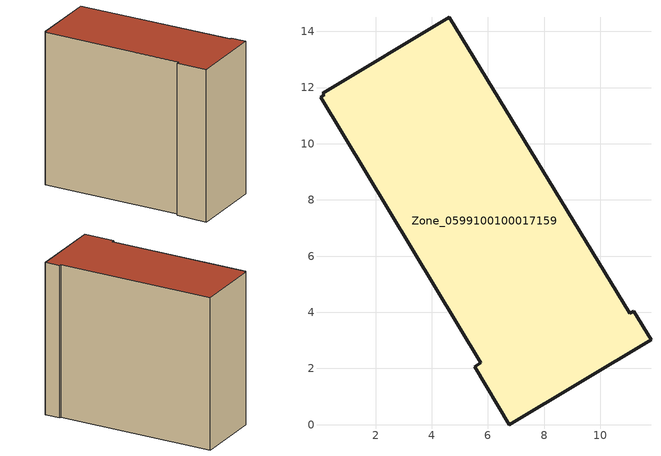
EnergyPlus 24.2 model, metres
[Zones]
Zone_0599100100017159
 floor ground (C_G): 5.74,2.19 0.04,11.66 0.17,11.74 0.13,11.81 4.62,14.5 11.06,3.96 11.19,4.04 11.81,3.02 6.76,0 5.53,2.07 z1.07
 wall outside (C_F): 5.53,2.07 6.76,0 11.81,3.02 11.19,4.04 11.06,3.96 4.62,14.5 0.13,11.81 0.17,11.74 0.04,11.66 5.74,2.19 5.53,2.07 z1.07:13.12
 roof outside (C_R): 0.04,11.66 5.74,2.19 5.53,2.07 6.76,0 11.81,3.02 11.19,4.04 11.06,3.96 4.62,14.5 0.13,11.81 0.17,11.74 z13.12
[BUILDING]
Pand.0599100100017159: North Axis=0; Terrain=City; Loads Convergence Tolerance Value=0.04; Temperature Convergence Tolerance Value=0.4; Solar Distribution=FullExterior; Maximum Number of Warmup Days=25; Minimum Number of Warmup Days=1
[Site:Location]
Rotterdam.The.Hague.AP_ZH_NLD Design_Conditions: Latitude=51.96; Longitude=4.45; Time Zone=1; Elevation=-4.5
[SITE:GROUNDTEMPERATURE:BUILDINGSURFACE]
18, 18, 18, 18, 18, 18, 18, 18, 18, 18, 18, 18
[MATERIAL] Thermal Absorptance=0.9; Solar Absorptance=0.7; Visible Absorptance=0.7
Name | Roughness | Thickness | Conductivity | Density | Specific Heat
G.TI.2015-2018 | MediumSmooth | 0.15 | 0.0428571 | 540 | 1210
F.TI.2015-2018 | Rough | 0.3 | 0.0666667 | 1920 | 840
R.TI.2015-2018 | MediumRough | 0.2 | 0.0333333 | 1500 | 1000
[CONSTRUCTION]
C_G: G.TI.2015-2018
C_F: F.TI.2015-2018
C_R: R.TI.2015-2018
[ZONE]
Zone_0599100100017159: Type=1; Multiplier=1; Ceiling Height=Autocalculate; Volume=Autocalculate; Floor Area=autocalculate; Part of Total Floor Area=Yes
[ZONEINFILTRATION:DESIGNFLOWRATE]
Infil_Zone_0599100100017159: Zone or ZoneList or Space or SpaceList=Zone_0599100100017159; Schedule=AlwaysOn; Design Flow Rate Calculation Method=Flow/Area; Flow Rate per Floor Area=0.0015; Constant Term Coefficient=1; Temperature Term Coefficient=0; Velocity Term Coefficient=0; Velocity Squared Term Coefficient=0
[HVACTEMPLATE:ZONE:IDEALLOADSAIRSYSTEM]
Zone_0599100100017159: Maximum Heating Supply Air Temperature=50; Minimum Cooling Supply Air Temperature=13; Maximum Heating Supply Air Humidity Ratio=0.0156; Minimum Cooling Supply Air Humidity Ratio=0.0077; Heating Limit=NoLimit; Cooling Limit=NoLimit; Dehumidification Control Type=ConstantSensibleHeatRatio; Cooling Sensible Heat Ratio=0.7; Dehumidification Setpoint=60; Humidification Control Type=None; Humidification Setpoint=30; Outdoor Air Method=None; Outdoor Air Flow Rate per Person=0.00944; Outdoor Air Flow Rate per Zone Floor Area=0; Outdoor Air Flow Rate per Zone=0; Demand Controlled Ventilation Type=None; Outdoor Air Economizer Type=NoEconomizer; Heat Recovery Type=None; Sensible Heat Recovery Effectiveness=0.7; Latent Heat Recovery Effectiveness=0.65
[ZONECONTROL:THERMOSTAT]
ThermostatControl_Zone_0599100100017159: Zone or ZoneList=Zone_0599100100017159; Control Type Schedule=DualSetpointControlType; Control 1=Thermostat_Zone_0599100100017159; Temperature Difference Between Cutout And Setpoint=0
[THERMOSTATSETPOINT:DUALSETPOINT]
Thermostat_Zone_0599100100017159: Heating Setpoint Temperature Schedule=HeatingSetpoint_Zone_0599100100017159; Cooling Setpoint Temperature Schedule=CoolingSetpoint_Zone_0599100100017159
[SCHEDULE:COMPACT]
HeatingSetpoint_Zone_0599100100017159: Through: 12/31, For: AllDays, Until: 24:00, 21
CoolingSetpoint_Zone_0599100100017159: Through: 12/31, For: AllDays, Until: 24:00, 24
DualSetpointControlType: Through: 12/31, For: AllDays, Until: 24:00, 4
AlwaysOn: Through: 12/31, For: AllDays, Until: 24:00, 1
